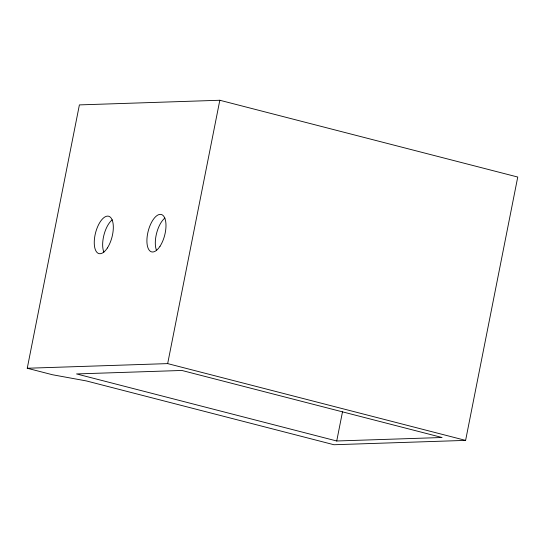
<?xml version="1.0" encoding="UTF-8"?>
<svg xmlns="http://www.w3.org/2000/svg" width="545" height="545" viewBox="0 0 545 545"><rect width="100%" height="100%" fill="white"/><g stroke="black" fill="none" stroke-linecap="round" stroke-linejoin="round"><path stroke-width="0.82" d="M27.25 368.25L79.393 104.899L219.819 100.26L517.75 177.043L465.607 440.387L333.962 444.74L86.383 380.935L52.429 374.735L27.25 368.25L167.669 363.61L465.607 440.387M167.669 363.61L219.819 100.26M336.728 440.987L442.05 437.506L181.88 370.464L76.566 373.938L336.728 440.987L342.505 411.816M103.884 252.172A19.307 8.495 -75.5 0 1 112.263 219.805M156.538 250.428A19.307 8.495 -75.5 0 1 164.917 218.061M107.358 248.002A19.307 8.495 -75.5 0 0 109.654 216.665A19.307 8.495 -75.5 0 0 94.346 240.059A19.307 8.495 -75.5 0 0 107.358 248.002M160.019 246.265A19.307 8.495 -75.5 0 0 162.315 214.921A19.307 8.495 -75.5 0 0 147 238.315A19.307 8.495 -75.5 0 0 160.019 246.265"/></g></svg>
